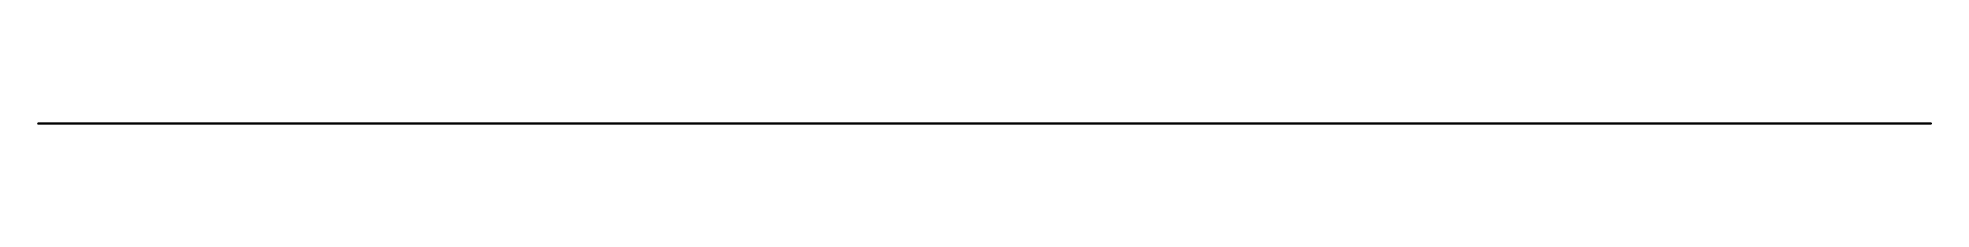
# Model space of a CAD drawing. Header units: millimetres. Extents: x -150 to 150, y -200 to -200.
import ezdxf

# ---------------------------------------------------------------- set-up
doc = ezdxf.new("R2010")
doc.units = ezdxf.units.MM

msp = doc.modelspace()

# ---------------------------------------------------------------- linework, layer by layer
at = {"extrusion": (0, -1, 0), "elevation": 200}
msp.add_lwpolyline([(-150, -150), (150, -150), (150, 150), (-150, 150)], close=True, dxfattribs=at)

# ---------------------------------------------------------------- texts
at = {"extrusion": (0, -1, 0)}
msp.add_text('Y', height=125, dxfattribs=at).set_placement((-41.31, -63.17, 200))

doc.saveas('drawing.dxf')
